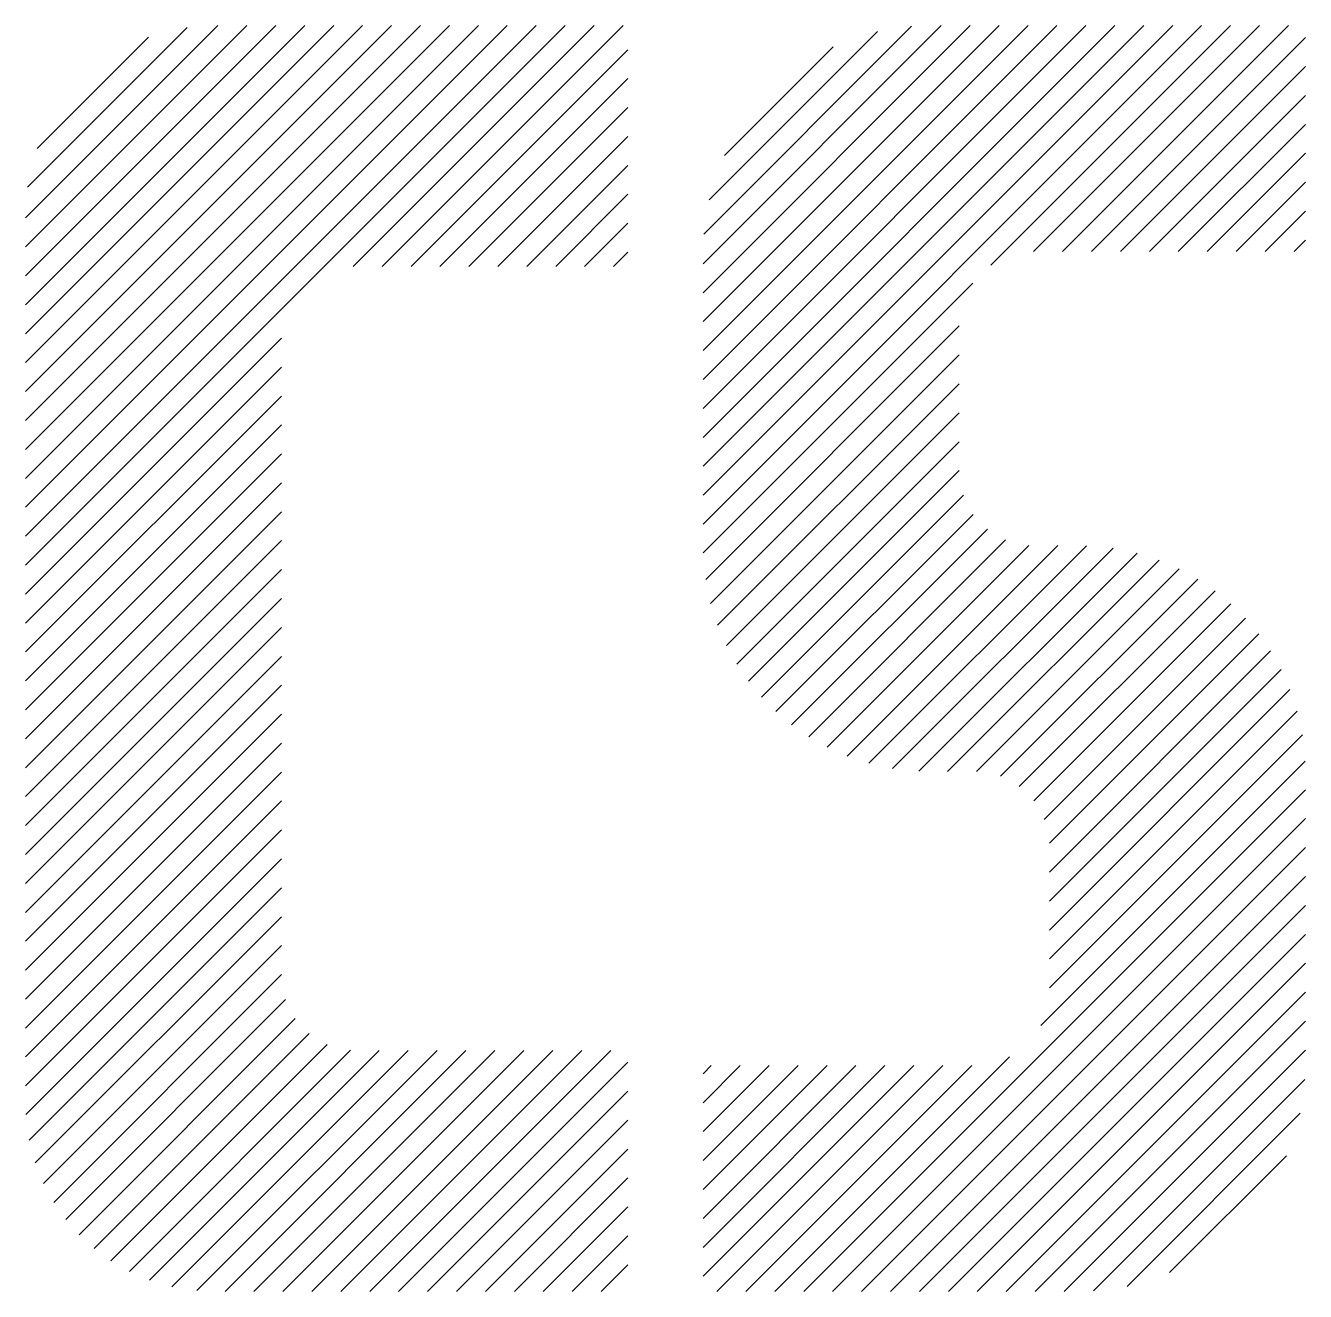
# Paper-space layout 'Layout1' of a CAD drawing. Extents: x -51516 to 7058931, y -29255 to 5150000.
# Drawn here: x 1598.08 to 1613.72, y 26.88 to 42.35 of the extents above; entities that cross this region are included whole.
import ezdxf

# ---------------------------------------------------------------- set-up
doc = ezdxf.new("R2010")
doc.units = 0
doc.header["$LTSCALE"] = 1000
doc.layers.get('0').update_dxf_attribs({"linetype": 'CONTINUOUS'})
doc.layers.add('COL', color=3, linetype='CONTINUOUS')

# ---------------------------------------------------------------- blocks, each defined once
blk = doc.blocks.new('*X')
at = {"color": 0}
for p, q in [((722.361, 40.003), (724.712, 42.354)), ((722.361, 39.649), (725.066, 42.354)), ((722.361, 39.295), (725.419, 42.354)), ((722.361, 38.942), (725.773, 42.354)), ((722.361, 38.588), (726.126, 42.354)), ((722.361, 38.235), (726.48, 42.354)), ((722.361, 37.881), (726.833, 42.354)), ((722.361, 37.528), (727.187, 42.354)), ((722.361, 37.174), (727.541, 42.354)), ((722.361, 36.821), (727.894, 42.354)), ((722.361, 36.467), (728.248, 42.354)), ((722.361, 36.114), (728.601, 42.354)), ((722.361, 35.76), (728.955, 42.354)), ((722.384, 40.379), (724.335, 42.331)), ((726.363, 39.409), (729.308, 42.354)), ((726.718, 39.41), (729.662, 42.354)), ((730.641, 39.444), (733.551, 42.354)), ((730.641, 39.09), (733.905, 42.354)), ((730.641, 38.737), (734.258, 42.354)), ((730.641, 38.383), (734.612, 42.354)), ((730.641, 38.03), (734.965, 42.354)), ((730.641, 37.676), (735.319, 42.354)), ((730.641, 37.322), (735.672, 42.354)), ((730.641, 36.969), (736.026, 42.354)), ((730.641, 36.615), (736.379, 42.354)), ((730.641, 36.262), (736.733, 42.354)), ((730.649, 39.805), (733.189, 42.346)), ((730.713, 40.224), (732.771, 42.281)), ((734.158, 39.426), (737.086, 42.354)), ((734.68, 39.594), (737.44, 42.354)), ((735.034, 39.594), (737.794, 42.354)), ((722.504, 40.853), (723.862, 42.211)), ((730.901, 40.765), (732.23, 42.093)), ((735.387, 39.594), (738.001, 42.208)), ((727.071, 39.41), (729.721, 42.059)), ((735.741, 39.594), (738.001, 41.854)), ((727.425, 39.41), (729.721, 41.706)), ((736.094, 39.594), (738.001, 41.5)), ((727.779, 39.41), (729.721, 41.352)), ((736.448, 39.594), (738.001, 41.147)), ((728.132, 39.41), (729.721, 40.999)), ((736.801, 39.594), (738.001, 40.793)), ((728.486, 39.41), (729.721, 40.645)), ((737.155, 39.594), (738.001, 40.44)), ((728.839, 39.41), (729.721, 40.292)), ((737.508, 39.594), (738.001, 40.086)), ((729.193, 39.41), (729.721, 39.938)), ((737.862, 39.594), (738.001, 39.733)), ((729.546, 39.41), (729.721, 39.584)), ((730.642, 35.91), (733.937, 39.205)), ((730.672, 35.586), (733.769, 38.683)), ((722.361, 35.406), (725.49, 38.536)), ((730.733, 35.293), (733.769, 38.329)), ((722.361, 35.053), (725.489, 38.181)), ((730.818, 35.025), (733.769, 37.976)), ((722.361, 34.699), (725.489, 37.827)), ((730.925, 34.779), (733.769, 37.622)), ((722.361, 34.346), (725.489, 37.474)), ((731.051, 34.551), (733.769, 37.268)), ((722.361, 33.992), (725.489, 37.12)), ((731.195, 34.341), (733.769, 36.915)), ((722.361, 33.639), (725.489, 36.767)), ((731.354, 34.147), (733.821, 36.614)), ((722.361, 33.285), (725.489, 36.413)), ((731.53, 33.97), (733.942, 36.381)), ((731.722, 33.808), (734.115, 36.2)), ((722.361, 32.932), (725.489, 36.06)), ((731.931, 33.663), (734.337, 36.069)), ((732.157, 33.535), (734.623, 36.002)), ((732.402, 33.426), (734.974, 35.999)), ((732.667, 33.339), (735.327, 35.998)), ((732.957, 33.275), (735.651, 35.969)), ((733.278, 33.242), (735.944, 35.908)), ((733.629, 33.239), (736.212, 35.823)), ((722.361, 32.578), (725.489, 35.706)), ((733.982, 33.239), (736.459, 35.716)), ((734.277, 33.18), (736.687, 35.59)), ((722.361, 32.224), (725.489, 35.352)), ((734.505, 33.055), (736.897, 35.447)), ((734.683, 32.879), (737.091, 35.287)), ((734.81, 32.653), (737.269, 35.111)), ((722.361, 31.871), (725.489, 34.999)), ((734.872, 32.361), (737.43, 34.92)), ((722.361, 31.517), (725.489, 34.645)), ((734.873, 32.008), (737.575, 34.711)), ((734.873, 31.655), (737.703, 34.486)), ((722.361, 31.164), (725.489, 34.292)), ((734.873, 31.301), (737.812, 34.241)), ((734.873, 30.948), (737.901, 33.976)), ((722.361, 30.81), (725.489, 33.938)), ((734.873, 30.594), (737.964, 33.686)), ((722.361, 30.457), (725.489, 33.585)), ((734.766, 30.134), (737.998, 33.366)), ((722.361, 30.103), (725.489, 33.231)), ((731.87, 26.884), (738.001, 33.015)), ((722.361, 29.75), (725.489, 32.878)), ((732.223, 26.884), (738.001, 32.662)), ((722.361, 29.396), (725.489, 32.524)), ((732.577, 26.884), (738.001, 32.308)), ((722.365, 29.047), (725.489, 32.17)), ((732.931, 26.884), (738.001, 31.955)), ((722.405, 28.734), (725.489, 31.817)), ((733.284, 26.884), (738.001, 31.601)), ((722.48, 28.454), (725.489, 31.463)), ((733.638, 26.884), (738.001, 31.247)), ((722.581, 28.202), (725.489, 31.11)), ((733.991, 26.884), (738.001, 30.894)), ((722.705, 27.973), (725.489, 30.756)), ((734.345, 26.884), (738.001, 30.54)), ((722.851, 27.765), (725.538, 30.452)), ((723.016, 27.577), (725.657, 30.218)), ((734.698, 26.884), (738.001, 30.187)), ((723.2, 27.407), (725.828, 30.035)), ((723.404, 27.258), (726.048, 29.902)), ((723.629, 27.129), (726.332, 29.832)), ((723.876, 27.022), (726.682, 29.828)), ((724.149, 26.942), (727.036, 29.828)), ((724.455, 26.894), (727.389, 29.828)), ((724.799, 26.884), (727.743, 29.828)), ((725.152, 26.884), (728.096, 29.828)), ((725.506, 26.884), (728.45, 29.828)), ((725.859, 26.884), (728.803, 29.828)), ((726.213, 26.884), (729.157, 29.828)), ((726.567, 26.884), (729.511, 29.828)), ((731.516, 26.884), (734.383, 29.752)), ((735.052, 26.884), (738.001, 29.833)), ((726.92, 26.884), (729.721, 29.685)), ((730.641, 29.544), (730.741, 29.644)), ((730.641, 29.191), (731.094, 29.644)), ((730.641, 28.837), (731.448, 29.644)), ((730.641, 28.484), (731.801, 29.644)), ((730.641, 28.13), (732.155, 29.644)), ((730.641, 27.776), (732.509, 29.644)), ((730.641, 27.423), (732.862, 29.644)), ((730.641, 27.069), (733.216, 29.644)), ((730.809, 26.884), (733.569, 29.644)), ((731.163, 26.884), (733.923, 29.644)), ((735.411, 26.89), (737.995, 29.474)), ((727.274, 26.884), (729.721, 29.331)), ((727.627, 26.884), (729.721, 28.978)), ((735.821, 26.946), (737.939, 29.064)), ((727.981, 26.884), (729.721, 28.624)), ((736.342, 27.114), (737.772, 28.543)), ((728.334, 26.884), (729.721, 28.271)), ((728.688, 26.884), (729.721, 27.917)), ((729.041, 26.884), (729.721, 27.564)), ((729.395, 26.884), (729.721, 27.21))]:
    blk.add_line(p, q, dxfattribs=at)

psp = doc.layouts.get("Layout1")

# ---------------------------------------------------------------- block references
at = {"color": 0}
psp.add_blockref('*X', (875.723, 0), dxfattribs=at)
at = {"layer": 'COL', "color": 0}
psp.add_blockref('*X', (875.723, 0), dxfattribs=at)
psp.add_blockref('*X', (875.723, 0), dxfattribs=at)
psp.add_blockref('*X', (875.723, 0), dxfattribs=at)
psp.add_blockref('*X', (875.723, 0), dxfattribs=at)
psp.add_blockref('*X', (875.723, 0), dxfattribs=at)
psp.add_blockref('*X', (875.723, 0), dxfattribs=at)
psp.add_blockref('*X', (875.723, 0), dxfattribs=at)
psp.add_blockref('*X', (875.723, 0), dxfattribs=at)
psp.add_blockref('*X', (875.723, 0), dxfattribs=at)
psp.add_blockref('*X', (875.723, 0), dxfattribs=at)
psp.add_blockref('*X', (875.723, 0), dxfattribs=at)
psp.add_blockref('*X', (875.723, 0), dxfattribs=at)
psp.add_blockref('*X', (875.723, 0), dxfattribs=at)
psp.add_blockref('*X', (875.723, 0), dxfattribs=at)
psp.add_blockref('*X', (875.723, 0), dxfattribs=at)
psp.add_blockref('*X', (875.723, 0), dxfattribs=at)
psp.add_blockref('*X', (875.723, 0), dxfattribs=at)
psp.add_blockref('*X', (875.723, 0), dxfattribs=at)
psp.add_blockref('*X', (875.723, 0), dxfattribs=at)
psp.add_blockref('*X', (875.723, 0), dxfattribs=at)
psp.add_blockref('*X', (875.723, 0), dxfattribs=at)
psp.add_blockref('*X', (875.723, 0), dxfattribs=at)
psp.add_blockref('*X', (875.723, 0), dxfattribs=at)
psp.add_blockref('*X', (875.723, 0), dxfattribs=at)
psp.add_blockref('*X', (875.723, 0), dxfattribs=at)
psp.add_blockref('*X', (875.723, 0), dxfattribs=at)
psp.add_blockref('*X', (875.723, 0), dxfattribs=at)
psp.add_blockref('*X', (875.723, 0), dxfattribs=at)
psp.add_blockref('*X', (875.723, 0), dxfattribs=at)

doc.saveas('drawing.dxf')
